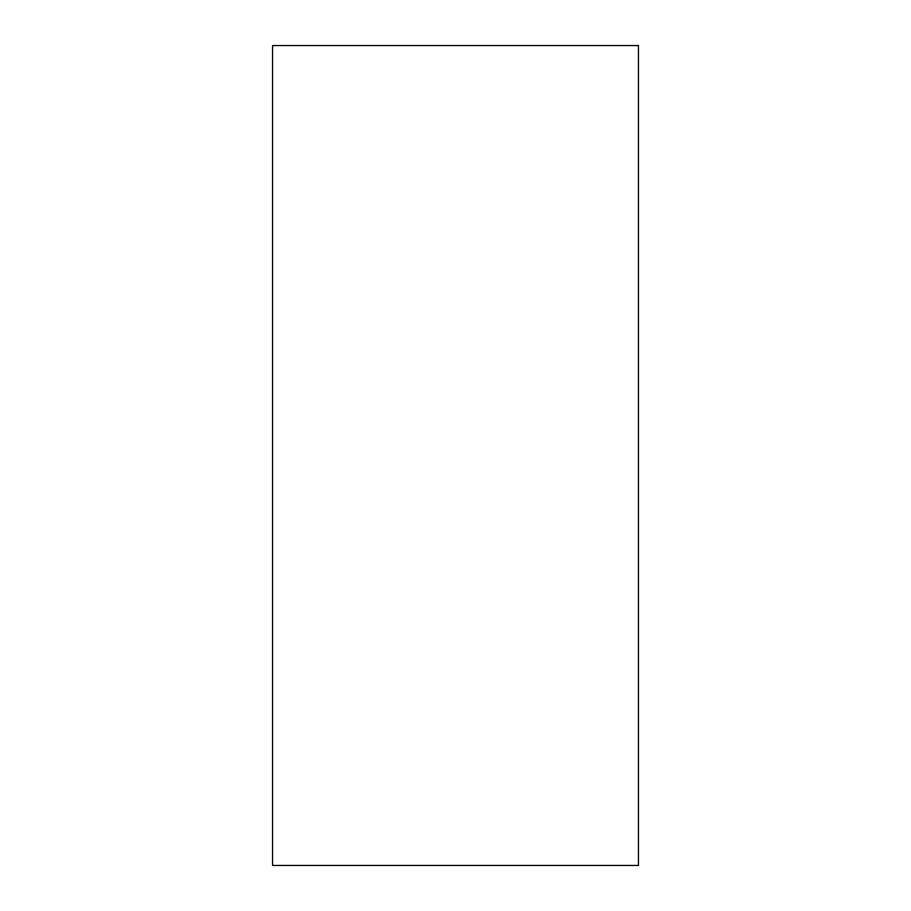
<?xml version="1.0" encoding="UTF-8"?>
<svg xmlns="http://www.w3.org/2000/svg" width="911" height="911" viewBox="0 0 911 911"><rect width="100%" height="100%" fill="white"/><g stroke="black" fill="none" stroke-linecap="round" stroke-linejoin="round"><path stroke-width="1.37" d="M638.452 45.55L272.548 45.55L272.548 865.45L638.452 865.45L638.452 45.55"/></g></svg>
